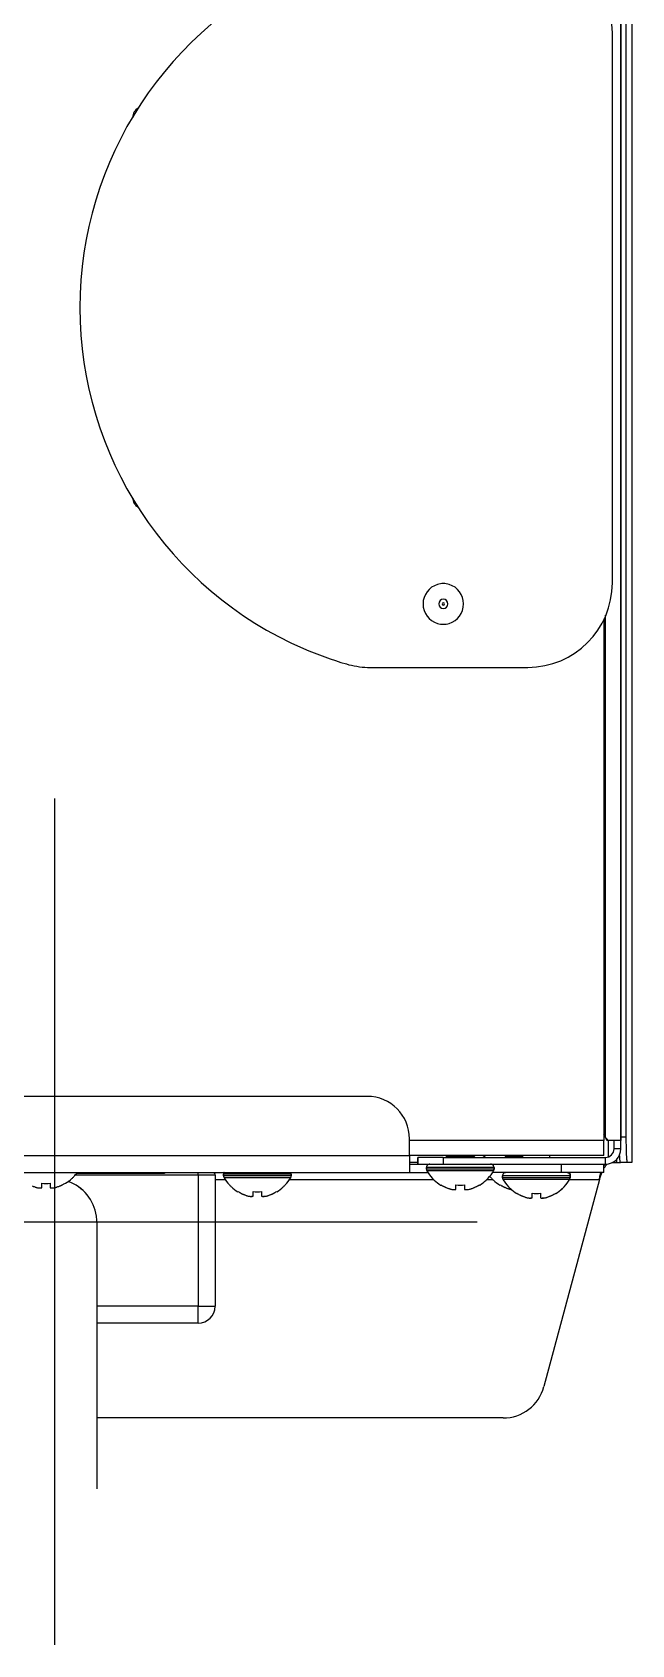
# Model space of a CAD drawing. Header units: millimetres. Extents: x -1584 to 3730, y -1918 to 2655.
# Drawn here: x 855.9 to 926.9, y 1708 to 1898.5 of the extents above; entities that cross this region are included whole.
import ezdxf

# ---------------------------------------------------------------- set-up
doc = ezdxf.new("R2010")
doc.units = ezdxf.units.MM
doc.header["$LTSCALE"] = 65.395
doc.layers.get('0').update_dxf_attribs({"linetype": 'CONTINUOUS'})
doc.layers.add('ASSI', color=7, linetype='CONTINUOUS')
doc.layers.add('GEOM', color=7, linetype='CONTINUOUS')

msp = doc.modelspace()

# ---------------------------------------------------------------- linework, layer by layer
at = {"linetype": 'Continuous'}
for p, q in [((925.56, 2525.99), (925.56, 1767.59)), ((925.56, 1767.59), (925.56, 2525.99)), ((923.76, 1767.94), (923.76, 1829.65)), ((923.76, 1767.94), (923.56, 1768.29)), ((924.04, 1767.59), (923.92, 1767.59)), ((924.72, 1767.59), (924.04, 1767.59)), ((924.76, 1767.59), (924.72, 1767.59)), ((924.76, 1766.59), (924.76, 1767.59)), ((925.56, 1767.59), (924.76, 1767.59)), ((925.56, 1766.59), (924.76, 1766.59)), ((925.56, 1766.59), (925.56, 1767.59)), ((901.56, 1764.79), (901.56, 1765.59)), ((901.56, 1765.59), (901.56, 1764.79)), ((904.56, 1765.59), (901.56, 1765.59)), ((901.56, 1764.79), (904.56, 1764.79)), ((904.56, 1765.59), (923.76, 1765.59)), ((904.56, 1765.59), (904.56, 1764.79)), ((904.56, 1764.79), (923.76, 1764.79)), ((923.76, 1764.79), (923.76, 1765.59)), ((857.06, 1762), (857.06, 1762.55)), ((858.06, 1762.55), (858.06, 1762)), ((859.86, 1762.55), (859.86, 1762.52)), ((880.26, 1761.52), (880.26, 1761.55)), ((882.06, 1761), (882.06, 1761.55)), ((883.06, 1761.55), (883.06, 1761)), ((884.86, 1761.55), (884.86, 1761.52)), ((904.26, 1762.32), (904.26, 1762.35)), ((906.06, 1761.8), (906.06, 1762.35)), ((907.06, 1762.35), (907.06, 1761.8)), ((908.86, 1762.35), (908.86, 1762.32)), ((911.26, 1762.32), (911.26, 1762.35)), ((913.26, 1761.32), (913.26, 1761.35)), ((915.06, 1760.8), (915.06, 1761.35)), ((916.06, 1761.35), (916.06, 1760.8)), ((917.86, 1761.35), (917.86, 1761.32)), ((863.56, 1757.99), (863.56, 1737.99)), ((863.56, 1757.99), (863.56, 1737.99)), ((863.56, 1737.99), (863.56, 1726.42)), ((863.56, 1737.99), (863.56, 1726.42))]:
    msp.add_line(p, q, dxfattribs=at)
at = {"color": 1}
for p, q in [((858.56, 1807.99), (858.56, 1707.99)), ((808.56, 1757.99), (908.56, 1757.99))]:
    msp.add_line(p, q, dxfattribs=at)
at = {"linetype": 'Continuous'}
for centre, radius, start, end in [((904.56, 1830.99), 2.4, 106.6513, 253.3487), ((904.56, 1830.99), 2.4, 90, 106.6513), ((904.56, 1830.99), 2.4, 73.3487, 90), ((904.56, 1830.99), 2.4, 286.6513, 73.3487), ((904.56, 1830.99), 2.4, 253.3487, 270), ((904.56, 1830.99), 2.4, 270, 286.6513), ((849.18, 1734.06), 81.91, 24.1704, 24.4363), ((866.74, 1721.31), 73.66, 38.9326, 39.2798), ((923.76, 1766.59), 1, 270, 360), ((923.76, 1766.59), 1.8, 270, 360), ((857.36, 1766.61), 4.8, 301.6201, 312.8346), ((858.56, 1757.99), 5, 7.6168, 71.2881), ((858.56, 1757.99), 5, 7.614, 71.3079), ((857.36, 1766.61), 4.8, 312.8346, 316.8234), ((857.36, 1766.61), 4.8, 316.8234, 323.702), ((882.76, 1765.61), 4.8, 210.3012, 223.1766), ((882.36, 1765.61), 4.8, 316.8234, 329.6988), ((906.76, 1766.41), 4.8, 210.3012, 223.1766), ((906.76, 1766.41), 4.8, 223.1766, 227.1654), ((906.76, 1766.41), 4.8, 227.1654, 238.3799), ((906.36, 1766.41), 4.8, 301.6201, 312.8346), ((906.36, 1766.41), 4.8, 312.8346, 316.8234), ((906.36, 1766.41), 4.8, 316.8234, 329.6988), ((913.76, 1766.41), 4.8, 219.3226, 223.1766), ((913.76, 1766.41), 4.8, 223.1766, 227.1654), ((913.76, 1766.41), 4.8, 227.1654, 238.3799), ((915.76, 1765.41), 4.8, 210.3012, 223.1766), ((915.36, 1765.41), 4.8, 316.8234, 329.6988), ((857.73, 1766.57), 4.72, 247.4524, 248.9975), ((857.73, 1766.57), 4.72, 248.9977, 249.4819), ((857.73, 1766.56), 4.7, 249.4813, 251.5344), ((857.72, 1766.54), 4.68, 251.535, 252.6227), ((857.71, 1766.52), 4.67, 252.6228, 253.6051), ((857.71, 1766.49), 4.64, 253.6036, 255.6824), ((856.81, 1763.99), 2.01, 262.7259, 264.7415), ((856.81, 1763.97), 1.98, 264.7442, 265.3991), ((856.81, 1763.96), 1.97, 265.3984, 266.7833), ((856.81, 1763.94), 1.96, 266.7841, 267.6235), ((856.81, 1763.94), 1.96, 267.6234, 268.8455), ((856.81, 1763.93), 1.95, 268.8459, 269.8005), ((856.81, 1763.93), 1.95, 269.8006, 270.9258), ((856.81, 1763.94), 1.95, 270.9261, 271.9964), ((856.81, 1763.94), 1.96, 271.9964, 273.0228), ((856.81, 1763.95), 1.97, 273.0233, 274.286), ((856.81, 1763.97), 1.98, 274.2856, 275.1372), ((856.8, 1763.99), 2.01, 275.1401, 277.2744), ((857.56, 1766.31), 3.8, 262.4351, 277.5649), ((858.31, 1763.99), 2.01, 262.7256, 264.8598), ((858.31, 1763.96), 1.98, 264.8627, 265.7144), ((858.31, 1763.95), 1.97, 265.714, 266.9766), ((858.31, 1763.94), 1.96, 266.9771, 268.0037), ((858.31, 1763.94), 1.95, 268.0037, 269.0738), ((858.31, 1763.93), 1.95, 269.0741, 270.1995), ((858.31, 1763.93), 1.95, 270.1995, 271.1541), ((858.31, 1763.94), 1.95, 271.1545, 272.3767), ((858.31, 1763.94), 1.96, 272.3765, 273.2159), ((858.31, 1763.96), 1.97, 273.2167, 274.6016), ((858.31, 1763.97), 1.98, 274.6009, 275.2558), ((858.3, 1763.99), 2.01, 275.2585, 277.2741), ((857.41, 1766.49), 4.64, 284.3176, 286.3964), ((857.4, 1766.52), 4.67, 286.3949, 287.3772), ((857.4, 1766.54), 4.68, 287.3773, 288.465), ((857.39, 1766.56), 4.7, 288.4656, 290.5187), ((857.39, 1766.57), 4.72, 290.5181, 291.0023), ((857.39, 1766.57), 4.72, 291.0025, 292.5476), ((857.38, 1766.58), 4.73, 292.5474, 293.3174), ((857.38, 1766.58), 4.73, 293.3175, 294.5722), ((857.38, 1766.59), 4.74, 294.5722, 295.5402), ((857.38, 1766.59), 4.74, 295.5402, 296.6812), ((857.38, 1766.6), 4.75, 296.6813, 298.0074), ((857.37, 1766.6), 4.75, 298.0074, 298.9684), ((857.37, 1766.6), 4.75, 298.9687, 301.5341), ((857.36, 1766.61), 4.8, 301.3727, 301.6201), ((882.76, 1765.61), 4.8, 223.1766, 227.1654), ((882.76, 1765.61), 4.8, 227.1654, 238.3799), ((882.76, 1765.61), 4.8, 238.3799, 238.6273), ((882.75, 1765.6), 4.75, 238.4659, 241.0313), ((882.74, 1765.6), 4.75, 241.0316, 241.9926), ((882.74, 1765.6), 4.75, 241.9926, 243.3187), ((882.74, 1765.59), 4.74, 243.3188, 244.4598), ((882.74, 1765.59), 4.74, 244.4598, 245.4278), ((882.74, 1765.58), 4.73, 245.4278, 246.6825), ((882.73, 1765.58), 4.73, 246.6826, 247.4526), ((882.73, 1765.57), 4.72, 247.4524, 248.9975), ((882.73, 1765.57), 4.72, 248.9977, 249.4819), ((882.73, 1765.56), 4.7, 249.4813, 251.5344), ((882.72, 1765.54), 4.68, 251.535, 252.6227), ((882.71, 1765.52), 4.67, 252.6228, 253.6051), ((882.71, 1765.49), 4.64, 253.6036, 255.6824), ((881.81, 1762.99), 2.01, 262.7259, 264.7415), ((881.81, 1762.97), 1.98, 264.7442, 265.3991), ((881.81, 1762.96), 1.97, 265.3984, 266.7833), ((881.81, 1762.94), 1.96, 266.7841, 267.6235), ((881.81, 1762.94), 1.96, 267.6234, 268.8455), ((881.81, 1762.93), 1.95, 268.8459, 269.8005), ((881.81, 1762.93), 1.95, 269.8006, 270.9258), ((881.81, 1762.94), 1.95, 270.9261, 271.9964), ((881.81, 1762.94), 1.96, 271.9964, 273.0228), ((881.81, 1762.95), 1.97, 273.0233, 274.286), ((881.81, 1762.97), 1.98, 274.2856, 275.1372), ((881.8, 1762.99), 2.01, 275.1401, 277.2744), ((882.56, 1765.31), 3.8, 262.4351, 277.5649), ((883.31, 1762.99), 2.01, 262.7256, 264.8598), ((883.31, 1762.96), 1.98, 264.8627, 265.7144), ((883.31, 1762.95), 1.97, 265.714, 266.9766), ((883.31, 1762.94), 1.96, 266.9771, 268.0037), ((883.31, 1762.94), 1.95, 268.0037, 269.0738), ((883.31, 1762.93), 1.95, 269.0741, 270.1995), ((883.31, 1762.93), 1.95, 270.1995, 271.1541), ((883.31, 1762.94), 1.95, 271.1545, 272.3767), ((883.31, 1762.94), 1.96, 272.3765, 273.2159), ((883.31, 1762.96), 1.97, 273.2167, 274.6016), ((883.31, 1762.97), 1.98, 274.6009, 275.2558), ((883.3, 1762.99), 2.01, 275.2585, 277.2741), ((882.41, 1765.49), 4.64, 284.3176, 286.3964), ((882.4, 1765.52), 4.67, 286.3949, 287.3772), ((882.4, 1765.54), 4.68, 287.3773, 288.465), ((882.39, 1765.56), 4.7, 288.4656, 290.5187), ((882.39, 1765.57), 4.72, 290.5181, 291.0023), ((882.39, 1765.57), 4.72, 291.0025, 292.5476), ((882.38, 1765.58), 4.73, 292.5474, 293.3174), ((882.38, 1765.58), 4.73, 293.3175, 294.5722), ((882.38, 1765.59), 4.74, 294.5722, 295.5402), ((882.38, 1765.59), 4.74, 295.5402, 296.6812), ((882.38, 1765.6), 4.75, 296.6813, 298.0074), ((882.37, 1765.6), 4.75, 298.0074, 298.9684), ((882.37, 1765.6), 4.75, 298.9687, 301.5341), ((882.36, 1765.61), 4.8, 301.3727, 301.6201), ((882.36, 1765.61), 4.8, 301.6201, 312.8346), ((882.36, 1765.61), 4.8, 312.8346, 316.8234), ((906.76, 1766.41), 4.8, 238.3799, 238.6273), ((906.75, 1766.4), 4.75, 238.4659, 241.0313), ((906.74, 1766.4), 4.75, 241.0316, 241.9926), ((906.74, 1766.4), 4.75, 241.9926, 243.3187), ((906.74, 1766.39), 4.74, 243.3188, 244.4598), ((906.74, 1766.39), 4.74, 244.4598, 245.4278), ((906.74, 1766.38), 4.73, 245.4278, 246.6825), ((906.73, 1766.38), 4.73, 246.6826, 247.4526), ((906.73, 1766.37), 4.72, 247.4524, 248.9975), ((906.73, 1766.37), 4.72, 248.9977, 249.4819), ((906.73, 1766.36), 4.7, 249.4813, 251.5344), ((906.72, 1766.34), 4.68, 251.535, 252.6227), ((906.71, 1766.32), 4.67, 252.6228, 253.6051), ((906.71, 1766.29), 4.64, 253.6036, 255.6824), ((905.81, 1763.79), 2.01, 262.7259, 264.7415), ((905.81, 1763.77), 1.98, 264.7442, 265.3991), ((905.81, 1763.76), 1.97, 265.3984, 266.7833), ((905.81, 1763.74), 1.96, 266.7841, 267.6235), ((905.81, 1763.74), 1.96, 267.6234, 268.8455), ((905.81, 1763.73), 1.95, 268.8459, 269.8005), ((905.81, 1763.73), 1.95, 269.8006, 270.9258), ((905.81, 1763.74), 1.95, 270.9261, 271.9964), ((905.81, 1763.74), 1.96, 271.9964, 273.0228), ((905.81, 1763.75), 1.97, 273.0233, 274.286), ((905.81, 1763.77), 1.98, 274.2856, 275.1372), ((905.8, 1763.79), 2.01, 275.1401, 277.2744), ((906.56, 1766.11), 3.8, 262.4351, 277.5649), ((907.31, 1763.79), 2.01, 262.7256, 264.8598), ((907.31, 1763.76), 1.98, 264.8627, 265.7144), ((907.31, 1763.75), 1.97, 265.714, 266.9766), ((907.31, 1763.74), 1.96, 266.9771, 268.0037), ((907.31, 1763.74), 1.95, 268.0037, 269.0738), ((907.31, 1763.73), 1.95, 269.0741, 270.1995), ((907.31, 1763.73), 1.95, 270.1995, 271.1541), ((907.31, 1763.74), 1.95, 271.1545, 272.3767), ((907.31, 1763.74), 1.96, 272.3765, 273.2159), ((907.31, 1763.76), 1.97, 273.2167, 274.6016), ((907.31, 1763.77), 1.98, 274.6009, 275.2558), ((907.3, 1763.79), 2.01, 275.2585, 277.2741), ((906.41, 1766.29), 4.64, 284.3176, 286.3964), ((906.4, 1766.32), 4.67, 286.3949, 287.3772), ((906.4, 1766.34), 4.68, 287.3773, 288.465), ((906.39, 1766.36), 4.7, 288.4656, 290.5187), ((906.39, 1766.37), 4.72, 290.5181, 291.0023), ((906.39, 1766.37), 4.72, 291.0025, 292.5476), ((906.38, 1766.38), 4.73, 292.5474, 293.3174), ((906.38, 1766.38), 4.73, 293.3175, 294.5722), ((906.38, 1766.39), 4.74, 294.5722, 295.5402), ((906.38, 1766.39), 4.74, 295.5402, 296.6812), ((906.38, 1766.4), 4.75, 296.6813, 298.0074), ((906.37, 1766.4), 4.75, 298.0074, 298.9684), ((906.37, 1766.4), 4.75, 298.9687, 301.5341), ((906.36, 1766.41), 4.8, 301.3727, 301.6201), ((913.76, 1766.41), 4.8, 238.3799, 238.6273), ((913.75, 1766.4), 4.75, 238.4659, 241.0313), ((913.74, 1766.4), 4.75, 241.0316, 241.9926), ((913.74, 1766.4), 4.75, 241.9926, 243.3187), ((913.74, 1766.39), 4.74, 243.3188, 244.4598), ((913.74, 1766.39), 4.74, 244.4598, 245.4278), ((913.74, 1766.38), 4.73, 245.4278, 246.6825), ((913.73, 1766.38), 4.73, 246.6826, 247.4526), ((913.73, 1766.37), 4.72, 247.4524, 248.9975), ((913.73, 1766.37), 4.72, 248.9977, 249.4819), ((913.73, 1766.36), 4.7, 249.4813, 251.5344), ((913.72, 1766.34), 4.68, 251.535, 252.6227), ((915.76, 1765.41), 4.8, 223.1766, 227.1654), ((913.71, 1766.32), 4.67, 252.6228, 253.6051), ((913.71, 1766.29), 4.64, 253.6036, 255.6824), ((915.76, 1765.41), 4.8, 227.1654, 238.3799), ((915.76, 1765.41), 4.8, 238.3799, 238.6273), ((915.75, 1765.4), 4.75, 238.4659, 241.0313), ((915.74, 1765.4), 4.75, 241.0316, 241.9926), ((915.74, 1765.4), 4.75, 241.9926, 243.3187), ((915.74, 1765.39), 4.74, 243.3188, 244.4598), ((915.74, 1765.39), 4.74, 244.4598, 245.4278), ((915.74, 1765.38), 4.73, 245.4278, 246.6825), ((915.73, 1765.38), 4.73, 246.6826, 247.4526), ((915.73, 1765.37), 4.72, 247.4524, 248.9975), ((915.73, 1765.37), 4.72, 248.9977, 249.4819), ((915.73, 1765.36), 4.7, 249.4813, 251.5344), ((915.72, 1765.34), 4.68, 251.535, 252.6227), ((915.71, 1765.32), 4.67, 252.6228, 253.6051), ((915.71, 1765.29), 4.64, 253.6036, 255.6824), ((914.81, 1762.79), 2.01, 262.7259, 264.7415), ((914.81, 1762.77), 1.98, 264.7442, 265.3991), ((914.81, 1762.76), 1.97, 265.3984, 266.7833), ((914.81, 1762.74), 1.96, 266.7841, 267.6235), ((914.81, 1762.74), 1.96, 267.6234, 268.8455), ((914.81, 1762.73), 1.95, 268.8459, 269.8005), ((914.81, 1762.73), 1.95, 269.8006, 270.9258), ((914.81, 1762.74), 1.95, 270.9261, 271.9964), ((914.81, 1762.74), 1.96, 271.9964, 273.0228), ((914.81, 1762.75), 1.97, 273.0233, 274.286), ((914.81, 1762.77), 1.98, 274.2856, 275.1372), ((914.8, 1762.79), 2.01, 275.1401, 277.2744), ((915.56, 1765.11), 3.8, 262.4351, 277.5649), ((916.31, 1762.79), 2.01, 262.7256, 264.8598), ((916.31, 1762.76), 1.98, 264.8627, 265.7144), ((916.31, 1762.75), 1.97, 265.714, 266.9766), ((916.31, 1762.74), 1.96, 266.9771, 268.0037), ((916.31, 1762.74), 1.95, 268.0037, 269.0738), ((916.31, 1762.73), 1.95, 269.0741, 270.1995), ((916.31, 1762.73), 1.95, 270.1995, 271.1541), ((916.31, 1762.74), 1.95, 271.1545, 272.3767), ((916.31, 1762.74), 1.96, 272.3765, 273.2159), ((916.31, 1762.76), 1.97, 273.2167, 274.6016), ((916.31, 1762.77), 1.98, 274.6009, 275.2558), ((916.3, 1762.79), 2.01, 275.2585, 277.2741), ((915.41, 1765.29), 4.64, 284.3176, 286.3964), ((915.4, 1765.32), 4.67, 286.3949, 287.3772), ((915.4, 1765.34), 4.68, 287.3773, 288.465), ((915.39, 1765.36), 4.7, 288.4656, 290.5187), ((915.39, 1765.37), 4.72, 290.5181, 291.0023), ((915.39, 1765.37), 4.72, 291.0025, 292.5476), ((915.38, 1765.38), 4.73, 292.5474, 293.3174), ((915.38, 1765.38), 4.73, 293.3175, 294.5722), ((915.38, 1765.39), 4.74, 294.5722, 295.5402), ((915.38, 1765.39), 4.74, 295.5402, 296.6812), ((915.38, 1765.4), 4.75, 296.6813, 298.0074), ((915.37, 1765.4), 4.75, 298.0074, 298.9684), ((915.37, 1765.4), 4.75, 298.9687, 301.5341), ((915.36, 1765.41), 4.8, 301.3727, 301.6201), ((915.36, 1765.41), 4.8, 301.6201, 312.8346), ((915.36, 1765.41), 4.8, 312.8346, 316.8234), ((858.56, 1757.99), 5, 0, 7.6168), ((858.56, 1757.99), 5, 0, 7.614)]:
    msp.add_arc(centre, radius, start, end, dxfattribs=at)
at = {"layer": 'ASSI', "linetype": 'Continuous'}
for p, q in [((904.96, 1765.59), (904.96, 1765.71)), ((908.16, 1765.59), (908.16, 1765.71)), ((911.96, 1765.59), (911.96, 1765.71)), ((913.96, 1765.59), (913.96, 1765.79)), ((917.16, 1765.59), (917.16, 1765.79)), ((878.56, 1763.59), (878.56, 1763.39)), ((878.56, 1763.39), (878.56, 1763.59)), ((886.56, 1763.59), (878.56, 1763.59)), ((886.56, 1763.39), (878.56, 1763.39)), ((886.5, 1763.19), (878.61, 1763.19)), ((886.56, 1763.59), (886.56, 1763.39)), ((886.56, 1763.39), (886.56, 1763.59)), ((902.56, 1764.39), (902.56, 1764.19)), ((902.56, 1764.19), (902.56, 1764.39)), ((910.56, 1764.39), (902.56, 1764.39)), ((910.56, 1764.19), (902.56, 1764.19)), ((910.5, 1763.99), (902.61, 1763.99)), ((910.56, 1764.39), (910.56, 1764.19)), ((910.56, 1764.19), (910.56, 1764.39)), ((911.56, 1763.39), (911.56, 1763.19)), ((911.56, 1763.19), (911.56, 1763.39)), ((919.56, 1763.39), (911.56, 1763.39)), ((919.56, 1763.19), (911.56, 1763.19)), ((919.5, 1762.99), (911.61, 1762.99)), ((919.51, 1763.59), (919.5, 1763.59)), ((919.56, 1763.59), (919.51, 1763.59)), ((919.56, 1763.59), (919.56, 1763.39)), ((919.56, 1763.39), (919.56, 1763.59)), ((919.56, 1763.39), (919.56, 1763.19)), ((919.56, 1763.19), (919.56, 1763.39))]:
    msp.add_line(p, q, dxfattribs=at)
for centre, radius, start, end in [((902.96, 1764.39), 0.4, 153.0784, 180), ((902.96, 1764.39), 0.4, 152.9219, 180), ((902.96, 1764.39), 0.4, 144.9279, 153.0784), ((902.96, 1764.39), 0.4, 145.0718, 152.9219), ((902.96, 1764.39), 0.4, 125.0721, 144.9279), ((902.96, 1764.39), 0.4, 124.9282, 145.0718), ((902.96, 1764.39), 0.4, 116.9216, 125.0721), ((902.96, 1764.39), 0.4, 117.0781, 124.9282), ((902.96, 1764.39), 0.4, 90, 116.9216), ((902.96, 1764.39), 0.4, 90, 117.0781), ((910.16, 1764.39), 0.4, 63.0784, 90), ((910.16, 1764.39), 0.4, 62.9219, 90), ((910.16, 1764.39), 0.4, 54.9279, 63.0784), ((910.16, 1764.39), 0.4, 55.0718, 62.9219), ((910.16, 1764.39), 0.4, 35.0721, 54.9279), ((910.16, 1764.39), 0.4, 34.9282, 55.0718), ((910.16, 1764.39), 0.4, 26.9216, 35.0721), ((910.16, 1764.39), 0.4, 27.0781, 34.9282), ((910.16, 1764.39), 0.4, 0, 27.0781), ((910.16, 1764.39), 0.4, 0, 26.9216), ((857.36, 1766.61), 4.8, 301.5971, 312.8489), ((857.36, 1766.61), 4.8, 312.8489, 316.8073), ((857.36, 1766.61), 4.8, 316.8073, 323.8248), ((878.96, 1763.59), 0.4, 153.0784, 180), ((878.96, 1763.59), 0.4, 152.9219, 180), ((878.96, 1763.39), 0.4, 180, 193.4759), ((878.96, 1763.39), 0.4, 180, 193.4584), ((878.96, 1763.39), 0.4, 193.4759, 196.8253), ((878.96, 1763.39), 0.4, 193.4584, 196.8427), ((878.96, 1763.39), 0.4, 196.8253, 210.3012), ((878.96, 1763.39), 0.4, 196.8427, 210.3012), ((878.96, 1763.59), 0.4, 149.3636, 152.9219), ((878.96, 1763.59), 0.4, 150, 153.0784), ((882.76, 1765.61), 4.8, 210.3012, 223.1927), ((882.36, 1765.61), 4.8, 316.8073, 329.6988), ((886.16, 1763.59), 0.4, 27.0781, 30.6364), ((886.16, 1763.39), 0.4, 329.6988, 343.1747), ((886.16, 1763.39), 0.4, 329.6988, 343.1573), ((886.16, 1763.59), 0.4, 26.9216, 30), ((886.16, 1763.59), 0.4, 0, 27.0781), ((886.16, 1763.59), 0.4, 0, 26.9216), ((886.16, 1763.39), 0.4, 343.1747, 346.5241), ((886.16, 1763.39), 0.4, 343.1573, 346.5416), ((886.16, 1763.39), 0.4, 346.5241, 360), ((886.16, 1763.39), 0.4, 346.5416, 360), ((902.96, 1764.19), 0.4, 180, 193.4759), ((902.96, 1764.19), 0.4, 180, 193.4584), ((902.96, 1764.19), 0.4, 193.4759, 196.8253), ((902.96, 1764.19), 0.4, 193.4584, 196.8427), ((902.96, 1764.19), 0.4, 196.8253, 210.3012), ((902.96, 1764.19), 0.4, 196.8427, 210.3012), ((906.76, 1766.41), 4.8, 210.3012, 223.1927), ((906.76, 1766.41), 4.8, 223.1927, 227.1511), ((906.76, 1766.41), 4.8, 227.1511, 238.4029), ((906.36, 1766.41), 4.8, 301.5971, 312.8489), ((906.36, 1766.41), 4.8, 312.8489, 316.8073), ((906.36, 1766.41), 4.8, 316.8073, 329.6988), ((913.76, 1766.41), 4.8, 219.3896, 223.1927), ((913.76, 1766.41), 4.8, 223.1927, 227.1511), ((913.76, 1766.41), 4.8, 227.1511, 238.4029), ((910.16, 1764.19), 0.4, 329.6988, 343.1747), ((910.16, 1764.19), 0.4, 329.6988, 343.1573), ((910.16, 1764.19), 0.4, 343.1747, 346.5241), ((910.16, 1764.19), 0.4, 343.1573, 346.5416), ((910.16, 1764.19), 0.4, 346.5241, 360), ((910.16, 1764.19), 0.4, 346.5416, 360), ((911.96, 1763.39), 0.4, 153.0784, 180), ((911.96, 1763.39), 0.4, 152.9219, 180), ((911.96, 1763.19), 0.4, 180, 193.4759), ((911.96, 1763.19), 0.4, 180, 193.4584), ((911.96, 1763.19), 0.4, 193.4759, 196.8253), ((911.96, 1763.19), 0.4, 193.4584, 196.8427), ((911.96, 1763.19), 0.4, 196.8253, 210.3012), ((911.96, 1763.19), 0.4, 196.8427, 210.3012), ((911.96, 1763.39), 0.4, 144.9279, 153.0784), ((911.96, 1763.39), 0.4, 145.0718, 152.9219), ((915.76, 1765.41), 4.8, 210.3012, 223.1927), ((911.96, 1763.39), 0.4, 125.0721, 144.9279), ((911.96, 1763.39), 0.4, 124.9282, 145.0718), ((911.96, 1763.39), 0.4, 116.9216, 125.0721), ((911.96, 1763.39), 0.4, 117.0781, 124.9282), ((911.96, 1763.39), 0.4, 90, 116.9216), ((911.96, 1763.39), 0.4, 90, 117.0781), ((915.36, 1765.41), 4.8, 316.8073, 329.6988), ((919.16, 1763.39), 0.4, 63.0784, 90), ((919.16, 1763.39), 0.4, 62.9219, 90), ((919.16, 1763.39), 0.4, 54.9279, 63.0784), ((919.16, 1763.39), 0.4, 55.0718, 62.9219), ((919.16, 1763.39), 0.4, 35.0721, 54.9279), ((919.16, 1763.39), 0.4, 34.9282, 55.0718), ((919.16, 1763.39), 0.4, 26.9216, 35.0721), ((919.16, 1763.39), 0.4, 27.0781, 34.9282), ((919.16, 1763.59), 0.4, 27.0781, 30.6364), ((919.16, 1763.19), 0.4, 329.6988, 343.1747), ((919.16, 1763.19), 0.4, 329.6988, 343.1573), ((919.16, 1763.59), 0.4, 26.9216, 30), ((919.16, 1763.59), 0.4, 0, 27.0781), ((919.16, 1763.39), 0.4, 0, 27.0781), ((919.16, 1763.59), 0.4, 0, 26.9216), ((919.16, 1763.39), 0.4, 0, 26.9216), ((919.16, 1763.19), 0.4, 343.1747, 346.5241), ((919.16, 1763.19), 0.4, 343.1573, 346.5416), ((919.16, 1763.19), 0.4, 346.5241, 360), ((919.16, 1763.19), 0.4, 346.5416, 360), ((857.36, 1766.61), 4.8, 301.3727, 301.5971), ((882.76, 1765.61), 4.8, 223.1927, 227.1511), ((882.76, 1765.61), 4.8, 227.1511, 238.4029), ((882.76, 1765.61), 4.8, 238.4029, 238.6273), ((882.36, 1765.61), 4.8, 301.3727, 301.5971), ((882.36, 1765.61), 4.8, 301.5971, 312.8489), ((882.36, 1765.61), 4.8, 312.8489, 316.8073), ((906.76, 1766.41), 4.8, 238.4029, 238.6273), ((906.36, 1766.41), 4.8, 301.3727, 301.5971), ((913.76, 1766.41), 4.8, 238.4029, 238.6273), ((915.76, 1765.41), 4.8, 223.1927, 227.1511), ((915.76, 1765.41), 4.8, 227.1511, 238.4029), ((915.76, 1765.41), 4.8, 238.4029, 238.6273), ((915.36, 1765.41), 4.8, 301.3727, 301.5971), ((915.36, 1765.41), 4.8, 301.5971, 312.8489), ((915.36, 1765.41), 4.8, 312.8489, 316.8073)]:
    msp.add_arc(centre, radius, start, end, dxfattribs=at)
at = {"layer": 'GEOM', "linetype": 'Continuous'}
for p, q in [((926.86, 2526.19), (926.86, 1764.99)), ((926.86, 2526.19), (926.86, 1764.99)), ((926.17, 2523.19), (926.17, 1767.99)), ((924.56, 1833.49), (924.56, 1898.49)), ((923.56, 1829.22), (923.56, 1767.59)), ((895.9, 1823.49), (914.53, 1823.49)), ((914.53, 1823.49), (914.56, 1823.49)), ((895.56, 1772.79), (95.56, 1772.79)), ((900.56, 1765.79), (900.56, 1767.79)), ((923.56, 1767.59), (900.56, 1767.59)), ((923.56, 1766.59), (923.56, 1767.59)), ((923.56, 1765.79), (923.56, 1766.59)), ((924.06, 1767.59), (924.06, 1765.64)), ((926.17, 1767.99), (925.56, 1767.99)), ((90.56, 1765.79), (900.56, 1765.79)), ((900.56, 1765.79), (900.56, 1764.79)), ((923.56, 1765.79), (900.56, 1765.79)), ((901.56, 1764.99), (900.56, 1764.99)), ((900.56, 1764.79), (900.56, 1763.79)), ((900.56, 1764.79), (901.56, 1764.79)), ((904.88, 1765.75), (904.81, 1765.79)), ((904.96, 1765.71), (904.88, 1765.75)), ((904.96, 1765.71), (906.56, 1765.71)), ((906.56, 1765.71), (908.16, 1765.71)), ((908.16, 1765.71), (908.23, 1765.75)), ((908.23, 1765.75), (908.31, 1765.79)), ((909.56, 1765.59), (909.21, 1765.79)), ((911.96, 1765.71), (911.81, 1765.79)), ((911.96, 1765.71), (913.56, 1765.71)), ((913.56, 1765.71), (913.96, 1765.71)), ((918.56, 1763.79), (918.56, 1764.79)), ((923.56, 1763.79), (923.56, 1764.79)), ((924.58, 1764.99), (925.06, 1764.99)), ((925.06, 1765.35), (925.06, 1764.99)), ((925.06, 1764.99), (925.53, 1764.99)), ((926.33, 1764.99), (925.53, 1764.99)), ((926.86, 1764.99), (926.33, 1764.99)), ((926.86, 1764.99), (926.86, 1764.99)), ((90.56, 1763.79), (900.56, 1763.79)), ((875.56, 1763.49), (861, 1763.49)), ((871.56, 1763.69), (861.14, 1763.69)), ((871.56, 1763.79), (871.56, 1763.69)), ((875.56, 1763.49), (875.56, 1763.79)), ((877.56, 1763.49), (875.56, 1763.49)), ((875.56, 1763.49), (875.56, 1747.99)), ((877.56, 1763.49), (877.56, 1747.99)), ((877.56, 1762.99), (878.76, 1762.99)), ((886.36, 1762.99), (903.4, 1762.99)), ((900.56, 1763.79), (902.76, 1763.79)), ((909.71, 1762.99), (910.4, 1762.99)), ((918.56, 1763.79), (910.36, 1763.79)), ((923.02, 1762.99), (916.46, 1738.5)), ((923.56, 1763.79), (918.56, 1763.79)), ((919.5, 1762.99), (923.02, 1762.99)), ((875.56, 1747.99), (863.56, 1747.99)), ((875.56, 1745.99), (875.56, 1747.99)), ((875.56, 1747.99), (877.56, 1747.99)), ((875.56, 1745.99), (863.56, 1745.99)), ((875.56, 1745.99), (863.56, 1745.99)), ((911.63, 1734.79), (863.56, 1734.79))]:
    msp.add_line(p, q, dxfattribs=at)
for centre, radius, start, end in [((905.43, 1865.99), 43.87, 113.3827, 246.6173), ((869.06, 1888.49), 1.25, 118.13, 179.9987), ((869.06, 1843.5), 1.25, 180.0014, 241.8703), ((904.56, 1830.99), 0.548, 90, 270), ((904.56, 1830.99), 0.548, 270, 90), ((904.56, 1830.99), 0.132, 90, 270), ((904.56, 1830.99), 0.132, 270, 90), ((905.43, 1865.99), 43.87, 246.6173, 253.6631), ((895.9, 1833.49), 10, 253.6631, 260.9247), ((895.9, 1833.49), 10, 260.9247, 262.7384), ((895.9, 1833.49), 10, 262.7384, 270), ((895.56, 1767.79), 5, 0, 90), ((917.46, 1772.99), 10.36, 306.0334, 307.5235), ((914.36, 1777.06), 15.47, 307.4522, 307.5937), ((894.83, 1785.5), 35.71, 324.4131, 324.5786), ((877.06, 1763.49), 0.5, 11.25, 37.0484), ((877.06, 1763.49), 0.5, 11.25, 37.0484), ((877.06, 1763.49), 0.5, 0, 11.25), ((877.06, 1763.49), 0.5, 0, 11.25), ((875.56, 1747.99), 2, 270, 360), ((875.56, 1747.99), 2, 270, 360), ((875.56, 1747.99), 2, 351.8186, 360), ((911.63, 1739.79), 5, 270, 345)]:
    msp.add_arc(centre, radius, start, end, dxfattribs=at)
for centre, start_param, end_param in [((914.56, 1898.49), 0, 1.570796), ((914.56, 1833.49), -1.570796, 0)]:
    msp.add_ellipse(centre, major_axis=(10, 0), ratio=0.999848, start_param=start_param, end_param=end_param, dxfattribs=at)
for points, knots in [([(926.17, 1767.99), (926.17, 1767.8), (926.17, 1767.42), (926.18, 1766.86), (926.19, 1766.35), (926.21, 1765.9), (926.23, 1765.57), (926.25, 1765.36), (926.26, 1765.23), (926.28, 1765.13), (926.29, 1765.06), (926.3, 1765.02), (926.32, 1764.99), (926.33, 1764.99)], [0, 0, 0, 0, 0.194143, 0.380847, 0.552959, 0.703897, 0.827906, 0.878303, 0.920312, 0.953562, 0.977803, 0.992998, 1, 1, 1, 1]), ([(923.56, 1764.31), (923.58, 1764.34), (923.69, 1764.48), (923.79, 1764.61), (923.86, 1764.72)], [0, 0, 0, 0, 0.245654, 1, 1, 1, 1]), ([(925.53, 1764.99), (925.52, 1764.99), (925.51, 1765.02), (925.49, 1765.06), (925.48, 1765.14), (925.47, 1765.24), (925.45, 1765.37), (925.43, 1765.59), (925.42, 1765.77), (925.42, 1765.89)], [0, 0, 0, 0, 0.023537, 0.074862, 0.156797, 0.269181, 0.411141, 0.581389, 1, 1, 1, 1]), ([(923.02, 1762.99), (923.07, 1763.14), (923.15, 1763.36), (923.25, 1763.63), (923.31, 1763.74), (923.34, 1763.8)], [0, 0, 0, 0, 0.550893, 0.793628, 1, 1, 1, 1]), ([(923.02, 1762.99), (923.04, 1763.06), (923.09, 1763.33), (923.14, 1763.6), (923.18, 1763.8)], [0, 0, 0, 0, 0.258189, 1, 1, 1, 1])]:
    msp.add_open_spline(points, degree=3, knots=knots, dxfattribs=at)

doc.saveas('drawing.dxf')
